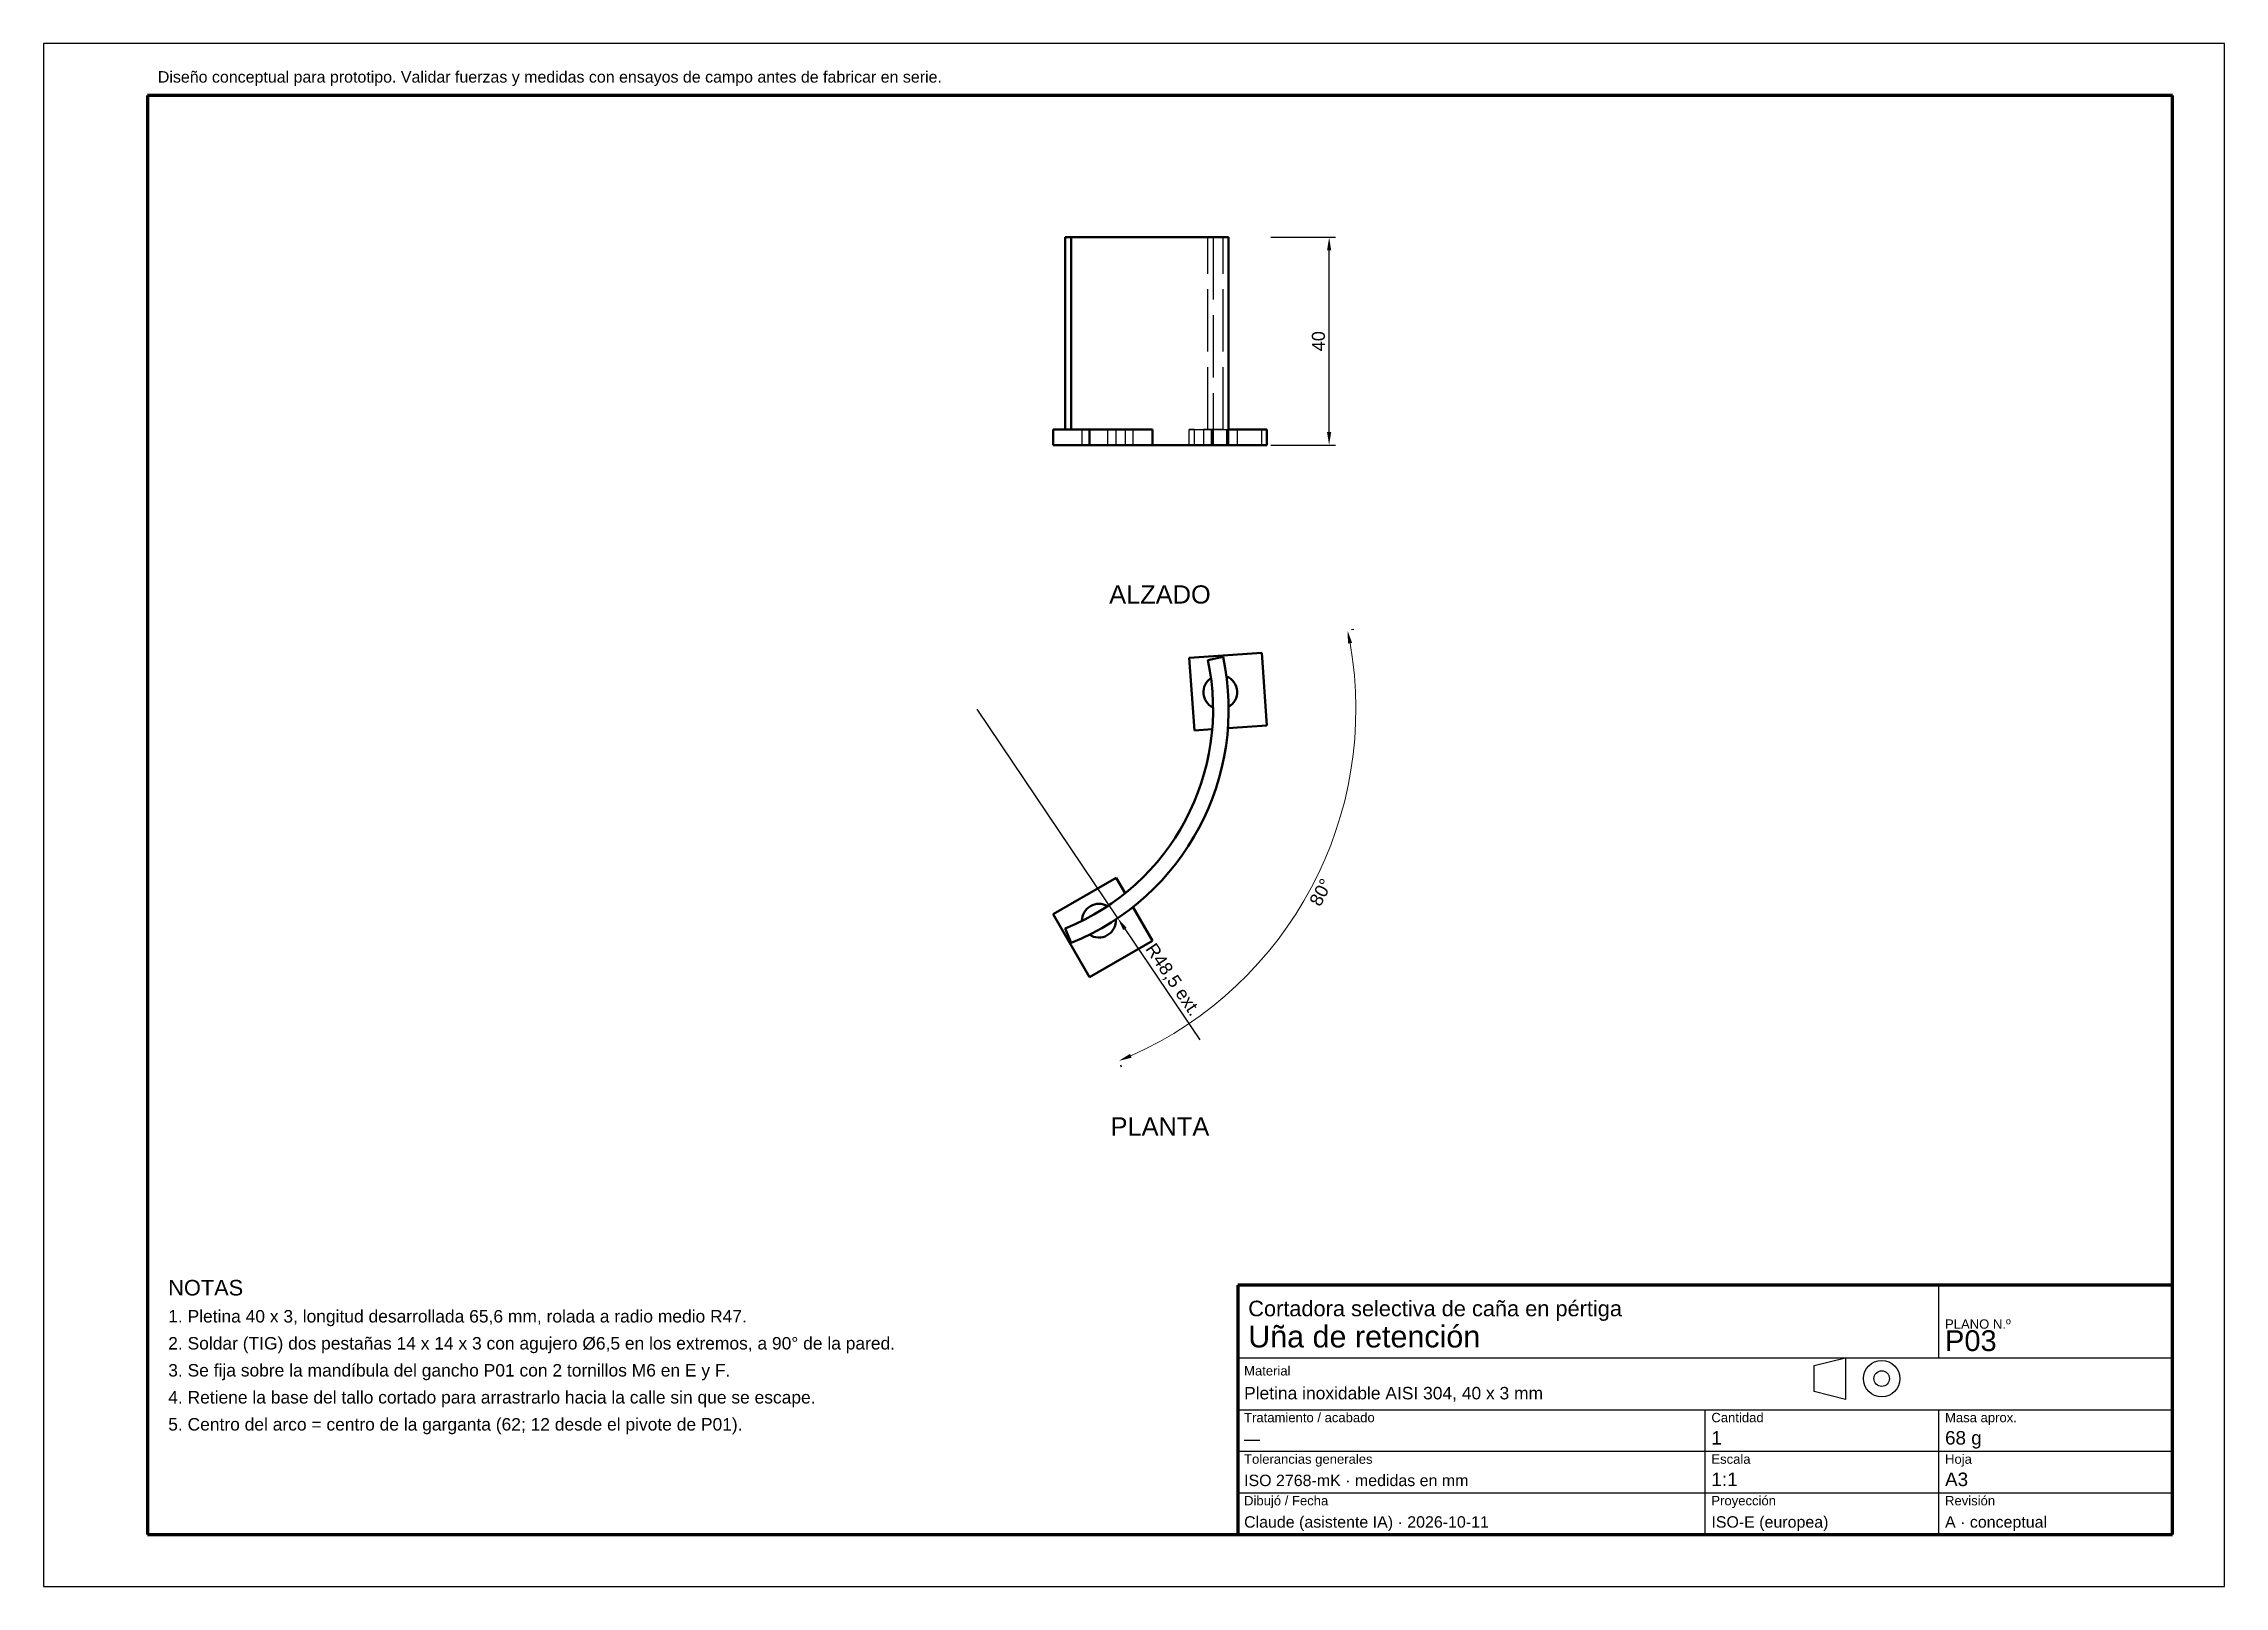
# Model space of a CAD drawing. Header units: millimetres. Extents: x 0 to 420, y 0 to 297.
import ezdxf
from ezdxf.enums import TextEntityAlignment as Align

# ---------------------------------------------------------------- set-up
doc = ezdxf.new("R2010")
doc.units = ezdxf.units.MM
doc.linetypes.add('ACAD_ISO02W100', pattern=[15, 12, -3])
for name, color, linetype, lineweight in [('COTAS', 4, 'Continuous', 18), ('MARCO', 7, 'Continuous', 70), ('OCULTAS', 8, 'ACAD_ISO02W100', 25), ('TEXTO', 7, 'Continuous', 25), ('VISIBLE', 7, 'Continuous', 50)]:
    doc.layers.add(name, color=color, linetype=linetype, lineweight=lineweight)
doc.styles.get("Standard").update_dxf_attribs({"font": 'arial.ttf'})
doc.dimstyles.new('ISO25', dxfattribs={"dimtxt": 2.5, "dimasz": 2.5, "dimexe": 1.25, "dimexo": 0.8, "dimgap": 0.8, "dimtad": 1, "dimdec": 1, "dimtxsty": 'Standard', "dimcen": 2.5, "dimclrd": 4, "dimclre": 4, "dimclrt": 7, "dimazin": 3, "dimtfac": 1, "dimtmove": 0, "dimatfit": 3})

# ---------------------------------------------------------------- blocks, each defined once
blk = doc.blocks.new('_CLOSEDFILLED')
at = {"color": 0, "linetype": 'BYBLOCK'}
blk.add_solid([(-1, 0.16), (0, 0), (-1, -0.16)], dxfattribs=at)
blk = doc.blocks.new('*D3')
at = {"color": 4}
for p, q in [((251.92, 184.2), (252.36, 184.29)), ((207.38, 100.43), (207.54, 100.01))]:
    blk.add_line(p, q, dxfattribs=at)
at = {"layer": 'COTAS', "color": 4}
blk.add_arc((179.73, 168.85), 73, -66.0378, 10.0378, dxfattribs=at)
at = {"layer": 'Defpoints'}
for p in [(251.13, 184.03), (179.73, 168.85), (244.18, 134.58), (207.08, 101.17)]:
    blk.add_point(p, dxfattribs=at)
at = {"layer": 'COTAS', "color": 4, "xscale": 2.5, "yscale": 2.5}
for p, rotation in [((251.13, 184.03), 101.01890788504997), ((207.08, 101.17), 202.98109211495003)]:
    blk.add_blockref('_CLOSEDFILLED', p, dxfattribs=dict(at, rotation=rotation))
at = {"layer": 'COTAS', "color": 7, "insert": (245.99, 133.62), "char_height": 2.5, "attachment_point": 5, "rotation": 62}
blk.add_mtext('80°', dxfattribs=at)

msp = doc.modelspace()

# ---------------------------------------------------------------- linework, layer by layer
at = {"layer": 'MARCO'}
for p, q in [((410, 287), (20, 287)), ((20, 287), (20, 10)), ((410, 10), (410, 287)), ((410, 58), (230, 58)), ((230, 58), (230, 10)), ((410, 10), (410, 58)), ((20, 10), (410, 10)), ((230, 10), (410, 10))]:
    msp.add_line(p, q, dxfattribs=at)
at = {"layer": 'OCULTAS'}
for p, q in [((224.24, 222.71), (224.24, 259.71)), ((227.17, 259.71), (224.24, 259.71)), ((225.23, 259.71), (225.23, 222.71)), ((227.17, 222.71), (227.17, 259.71)), ((194.42, 222.71), (206.54, 222.71)), ((196.77, 222.71), (197.9, 222.71)), ((199.98, 222.71), (199.98, 219.71)), ((199.98, 222.71), (199.98, 219.71)), ((201.4, 222.71), (201.4, 219.71)), ((204.89, 222.71), (204.89, 219.71)), ((206.47, 222.71), (206.47, 219.71)), ((206.48, 222.71), (206.48, 219.71)), ((206.54, 222.71), (208.27, 222.71)), ((206.54, 219.71), (206.54, 222.71)), ((208.27, 222.71), (208.27, 219.71)), ((209.79, 222.71), (213.54, 222.71)), ((209.79, 222.71), (209.79, 219.71)), ((221.62, 222.71), (220.64, 222.71)), ((220.64, 222.71), (234.61, 222.71)), ((220.64, 219.71), (220.64, 222.71)), ((221.62, 222.71), (225.07, 222.71)), ((221.62, 219.71), (221.62, 222.71)), ((223.37, 222.71), (223.37, 219.71)), ((227.17, 222.71), (224.24, 222.71)), ((224.83, 222.71), (224.83, 219.71)), ((225.07, 222.71), (225.07, 219.71)), ((225.23, 222.71), (225.23, 219.71)), ((227.82, 222.71), (227.82, 219.71)), ((228.23, 222.71), (228.23, 219.71)), ((229.87, 222.71), (229.87, 219.71)), ((235.58, 222.71), (234.61, 222.71)), ((234.61, 219.71), (234.61, 222.71)), ((194.42, 219.71), (206.54, 219.71)), ((206.54, 219.71), (208.27, 219.71)), ((209.79, 219.71), (213.54, 219.71)), ((220.64, 219.71), (234.61, 219.71)), ((221.62, 219.71), (220.64, 219.71)), ((221.62, 219.71), (225.07, 219.71)), ((235.58, 219.71), (234.61, 219.71)), ((220.64, 178.73), (234.61, 179.71)), ((221.62, 164.77), (220.64, 178.73)), ((227.17, 178.94), (224.24, 178.31)), ((235.58, 165.74), (234.61, 179.71)), ((221.62, 164.77), (225.07, 165.01)), ((228.09, 165.22), (235.58, 165.74)), ((194.42, 129.41), (206.54, 136.41)), ((206.54, 136.41), (208.27, 133.42)), ((209.79, 130.79), (213.54, 124.29)), ((194.42, 129.41), (201.42, 117.29)), ((196.77, 126.67), (197.9, 123.89)), ((201.42, 117.29), (213.54, 124.29))]:
    msp.add_line(p, q, dxfattribs=at)
for centre, radius, start, end in [((179.73, 168.85), 45.5, -352.4272, -348), ((179.73, 168.85), 48.5, -352.5395, -348), ((226.62, 172.13), 3.25, 123.2583, 244.7417), ((179.73, 168.85), 45.5, 0.4272, 7.5728), ((226.62, 172.13), 3.25, -60.2574, 68.2574), ((179.73, 168.85), 48.5, 0.5395, 7.4605), ((179.73, 168.85), 45.5, -364.8499, -359.5728), ((179.73, 168.85), 48.5, -364.2985, -359.4605), ((179.73, 168.85), 45.5, 308.8499, 355.1501), ((179.73, 168.85), 48.5, 308.2985, 355.7015), ((203.23, 128.15), 3.25, 59.2583, 180.7417), ((179.73, 168.85), 45.5, 296.4272, 303.5728), ((179.73, 168.85), 45.5, -56.4272, -51.1501), ((179.73, 168.85), 48.5, -56.5395, -51.7015), ((179.73, 168.85), 45.5, -68, -63.5728), ((203.23, 128.15), 3.25, -124.2574, 4.2574), ((179.73, 168.85), 48.5, 296.5395, 303.4605), ((179.73, 168.85), 48.5, -68, -63.4605)]:
    msp.add_arc(centre, radius, start, end, dxfattribs=at)
for points, degree in [([(196.77, 259.71), (200.28, 259.71), (203.65, 259.71), (206.84, 259.71), (209.84, 259.71), (212.62, 259.71), (215.16, 259.71), (217.45, 259.71), (219.47, 259.71), (221.2, 259.71), (222.64, 259.71), (223.77, 259.71), (224.58, 259.71), (225.07, 259.71), (225.23, 259.71)], 1), ([(225.23, 259.71), (225.22, 259.71), (225.21, 259.71), (225.18, 259.71), (225.15, 259.71), (225.1, 259.71), (225.05, 259.71), (224.98, 259.71), (224.9, 259.71), (224.82, 259.71), (224.72, 259.71), (224.61, 259.71), (224.5, 259.71), (224.37, 259.71), (224.24, 259.71)], 1), ([(228.23, 259.71), (228.22, 259.71), (228.21, 259.71), (228.18, 259.71), (228.14, 259.71), (228.09, 259.71), (228.03, 259.71), (227.96, 259.71), (227.88, 259.71), (227.79, 259.71), (227.69, 259.71), (227.57, 259.71), (227.45, 259.71), (227.32, 259.71), (227.17, 259.71)], 1), ([(199.98, 222.71), (198.4, 222.71), (196.77, 222.71)], 2), ([(201.4, 222.71), (199.68, 222.71), (197.9, 222.71)], 2), ([(199.98, 222.71), (199.98, 222.71)], 1), ([(201.4, 222.71), (201.84, 222.71), (202.31, 222.71), (202.8, 222.71), (203.3, 222.71), (203.8, 222.71), (204.29, 222.71), (204.75, 222.71), (205.17, 222.71), (205.55, 222.71), (205.88, 222.71), (206.13, 222.71), (206.32, 222.71), (206.44, 222.71), (206.48, 222.71)], 1), ([(208.27, 222.71), (206.64, 222.71), (204.89, 222.71)], 2), ([(209.79, 222.71), (208.18, 222.71), (206.47, 222.71)], 2), ([(206.48, 222.71), (206.48, 222.71), (206.47, 222.71)], 2), ([(224.83, 222.71), (224.65, 222.71), (224.47, 222.71), (224.3, 222.71), (224.14, 222.71), (224, 222.71), (223.87, 222.71), (223.76, 222.71), (223.65, 222.71), (223.57, 222.71), (223.49, 222.71), (223.44, 222.71), (223.4, 222.71), (223.37, 222.71), (223.37, 222.71)], 1), ([(223.37, 222.71), (223.38, 222.71), (223.41, 222.71), (223.46, 222.71), (223.53, 222.71), (223.63, 222.71), (223.74, 222.71), (223.87, 222.71), (224.02, 222.71), (224.19, 222.71), (224.37, 222.71), (224.56, 222.71), (224.77, 222.71), (225, 222.71), (225.23, 222.71)], 1), ([(224.24, 222.71), (224.6, 222.71), (224.83, 222.71)], 2), ([(225.23, 222.71), (225.23, 222.71), (225.07, 222.71)], 2), ([(225.23, 222.71), (225.23, 222.71)], 1), ([(227.17, 222.71), (227.57, 222.71), (227.82, 222.71)], 2), ([(227.82, 222.71), (228.07, 222.71), (228.31, 222.71), (228.54, 222.71), (228.76, 222.71), (228.96, 222.71), (229.14, 222.71), (229.31, 222.71), (229.45, 222.71), (229.58, 222.71), (229.68, 222.71), (229.76, 222.71), (229.82, 222.71), (229.85, 222.71), (229.87, 222.71)], 1), ([(228.23, 222.71), (228.23, 222.71), (228.09, 222.71)], 2), ([(229.87, 222.71), (229.86, 222.71), (229.83, 222.71), (229.78, 222.71), (229.72, 222.71), (229.64, 222.71), (229.54, 222.71), (229.43, 222.71), (229.3, 222.71), (229.15, 222.71), (228.99, 222.71), (228.82, 222.71), (228.63, 222.71), (228.43, 222.71), (228.23, 222.71)], 1), ([(228.23, 222.71), (228.23, 222.71)], 1), ([(199.98, 219.71), (199.98, 219.71)], 1), ([(199.98, 219.71), (202.52, 219.71), (204.89, 219.71)], 2), ([(201.4, 219.71), (204.02, 219.71), (206.47, 219.71)], 2), ([(206.48, 219.71), (206.48, 219.71), (206.47, 219.71)], 2), ([(208.27, 219.71), (210.27, 219.71), (212.16, 219.71), (213.95, 219.71), (215.62, 219.71), (217.18, 219.71), (218.6, 219.71), (219.9, 219.71), (221.07, 219.71), (222.1, 219.71), (222.98, 219.71), (223.73, 219.71), (224.32, 219.71), (224.77, 219.71), (225.07, 219.71)], 1), ([(209.79, 219.71), (211.75, 219.71), (213.54, 219.71)], 2), ([(224.83, 219.71), (224.65, 219.71), (224.47, 219.71), (224.3, 219.71), (224.14, 219.71), (224, 219.71), (223.87, 219.71), (223.76, 219.71), (223.65, 219.71), (223.57, 219.71), (223.49, 219.71), (223.44, 219.71), (223.4, 219.71), (223.37, 219.71), (223.37, 219.71)], 1), ([(223.37, 219.71), (223.38, 219.71), (223.41, 219.71), (223.46, 219.71), (223.53, 219.71), (223.63, 219.71), (223.74, 219.71), (223.87, 219.71), (224.02, 219.71), (224.19, 219.71), (224.37, 219.71), (224.56, 219.71), (224.77, 219.71), (225, 219.71), (225.23, 219.71)], 1), ([(225.23, 219.71), (225.21, 219.71), (224.83, 219.71)], 2), ([(229.87, 219.71), (229.85, 219.71), (229.82, 219.71), (229.76, 219.71), (229.68, 219.71), (229.58, 219.71), (229.45, 219.71), (229.31, 219.71), (229.14, 219.71), (228.96, 219.71), (228.76, 219.71), (228.54, 219.71), (228.31, 219.71), (228.07, 219.71), (227.82, 219.71)], 1), ([(228.23, 219.71), (228.2, 219.71), (227.82, 219.71)], 2), ([(228.23, 219.71), (228.43, 219.71), (228.63, 219.71), (228.82, 219.71), (228.99, 219.71), (229.15, 219.71), (229.3, 219.71), (229.43, 219.71), (229.54, 219.71), (229.64, 219.71), (229.72, 219.71), (229.78, 219.71), (229.83, 219.71), (229.86, 219.71), (229.87, 219.71)], 1)]:
    msp.add_open_spline(points, degree=degree, dxfattribs=at)
for points, degree, knots in [([(204.89, 222.71), (204.67, 222.71), (204.45, 222.71), (204.22, 222.71), (203.99, 222.71), (203.75, 222.71), (203.51, 222.71), (203.02, 222.71), (202.53, 222.71), (202.3, 222.71), (202.06, 222.71), (201.84, 222.71), (201.62, 222.71), (201.42, 222.71), (201.22, 222.71), (201.04, 222.71), (200.86, 222.71), (200.7, 222.71), (200.55, 222.71), (200.43, 222.71), (200.31, 222.71), (200.22, 222.71), (200.13, 222.71), (200.07, 222.71), (200.02, 222.71), (200, 222.71), (199.98, 222.71)], 2, [0, 0, 0, 0.071429, 0.071429, 0.142857, 0.142857, 0.214286, 0.214286, 0.357143, 0.357143, 0.428571, 0.428571, 0.5, 0.5, 0.571429, 0.571429, 0.642857, 0.642857, 0.714286, 0.714286, 0.785714, 0.785714, 0.857143, 0.857143, 0.928571, 0.928571, 1, 1, 1]), ([(204.89, 219.71), (204.67, 219.71), (204.45, 219.71), (204.22, 219.71), (203.99, 219.71), (203.75, 219.71), (203.51, 219.71), (203.02, 219.71), (202.53, 219.71), (202.3, 219.71), (202.06, 219.71), (201.84, 219.71), (201.62, 219.71), (201.42, 219.71), (201.22, 219.71), (201.04, 219.71), (200.86, 219.71), (200.7, 219.71), (200.55, 219.71), (200.43, 219.71), (200.31, 219.71), (200.22, 219.71), (200.13, 219.71), (200.07, 219.71), (200.02, 219.71), (200, 219.71), (199.98, 219.71)], 2, [0, 0, 0, 0.071429, 0.071429, 0.142857, 0.142857, 0.214286, 0.214286, 0.357143, 0.357143, 0.428571, 0.428571, 0.5, 0.5, 0.571429, 0.571429, 0.642857, 0.642857, 0.714286, 0.714286, 0.785714, 0.785714, 0.857143, 0.857143, 0.928571, 0.928571, 1, 1, 1]), ([(201.4, 219.71), (201.84, 219.71), (202.31, 219.71), (202.8, 219.71), (203.8, 219.71), (204.29, 219.71), (204.75, 219.71), (205.17, 219.71), (205.55, 219.71), (205.88, 219.71), (206.13, 219.71), (206.32, 219.71), (206.44, 219.71), (206.48, 219.71)], 1, [0, 0, 0.154907, 0.309814, 0.464722, 0.774536, 0.929443, 1.08435, 1.239258, 1.394165, 1.549072, 1.703979, 1.858886, 2.013794, 2.168701, 2.168701])]:
    msp.add_open_spline(points, degree=degree, knots=knots, dxfattribs=at)
at = {"layer": 'TEXTO'}
for p, q in [((420, 297), (0, 297)), ((0, 297), (0, 0)), ((420, 0), (420, 297)), ((365, 44), (365, 58)), ((230, 44), (410, 44)), ((341, 42.5), (347, 44)), ((341, 37.5), (341, 42.5)), ((347, 44), (347, 36)), ((230, 34), (410, 34)), ((320, 10), (320, 34)), ((347, 36), (341, 37.5)), ((365, 10), (365, 34)), ((230, 26), (410, 26)), ((230, 18), (410, 18)), ((0, 0), (420, 0))]:
    msp.add_line(p, q, dxfattribs=at)
for radius in [3.5, 1.5]:
    msp.add_circle((354, 40), radius, dxfattribs=at)
at = {"layer": 'VISIBLE'}
for p, q in [((196.77, 259.71), (197.9, 259.71)), ((196.77, 222.71), (196.77, 259.71)), ((197.9, 222.71), (197.9, 259.71)), ((228.23, 259.71), (228.23, 222.71)), ((194.42, 222.71), (201.42, 222.71)), ((194.42, 219.71), (194.42, 222.71)), ((201.42, 222.71), (213.54, 222.71)), ((201.42, 219.71), (201.42, 222.71)), ((213.54, 219.71), (213.54, 222.71)), ((228.09, 222.71), (235.58, 222.71)), ((228.09, 222.71), (228.09, 219.71)), ((235.58, 219.71), (235.58, 222.71)), ((194.42, 219.71), (201.42, 219.71)), ((201.42, 219.71), (213.54, 219.71)), ((228.09, 219.71), (235.58, 219.71)), ((220.64, 178.73), (234.61, 179.71)), ((221.62, 164.77), (220.64, 178.73)), ((227.17, 178.94), (224.24, 178.31)), ((235.58, 165.74), (234.61, 179.71)), ((221.62, 164.77), (225.07, 165.01)), ((228.09, 165.22), (235.58, 165.74)), ((194.42, 129.41), (206.54, 136.41)), ((206.54, 136.41), (208.27, 133.42)), ((209.79, 130.79), (213.54, 124.29)), ((194.42, 129.41), (201.42, 117.29)), ((196.77, 126.67), (197.9, 123.89)), ((201.42, 117.29), (213.54, 124.29))]:
    msp.add_line(p, q, dxfattribs=at)
for centre, radius, start, end in [((179.73, 168.85), 45.5, 292, 372), ((179.73, 168.85), 48.5, 292, 372), ((226.62, 172.13), 3.25, 123.2583, 244.7417), ((226.62, 172.13), 3.25, -60.2574, 68.2574), ((203.23, 128.15), 3.25, 59.2583, 180.7417), ((203.23, 128.15), 3.25, -124.2574, 4.2574)]:
    msp.add_arc(centre, radius, start, end, dxfattribs=at)
for points in [[(197.9, 259.71), (201.64, 259.71), (205.23, 259.71), (208.63, 259.71), (211.82, 259.71), (214.79, 259.71), (217.5, 259.71), (219.94, 259.71), (222.09, 259.71), (223.94, 259.71), (225.47, 259.71), (226.67, 259.71), (227.53, 259.71), (228.06, 259.71), (228.23, 259.71)], [(213.54, 219.71), (215.29, 219.71), (216.95, 219.71), (218.51, 219.71), (219.96, 219.71), (221.31, 219.71), (222.55, 219.71), (223.67, 219.71), (224.67, 219.71), (225.55, 219.71), (226.31, 219.71), (226.95, 219.71), (227.46, 219.71), (227.84, 219.71), (228.09, 219.71)]]:
    msp.add_open_spline(points, degree=1, dxfattribs=at)

# ---------------------------------------------------------------- texts
at = {"layer": 'TEXTO'}
for s, height, p in [('Diseño conceptual para prototipo. Validar fuerzas y medidas con ensayos de campo antes de fabricar en serie.', 2.2, (22, 289.5)), ('NOTAS', 3, (24, 56)), ('Cortadora selectiva de caña en pértiga', 3, (232, 52)), ('1. Pletina 40 x 3, longitud desarrollada 65,6 mm, rolada a radio medio R47.', 2.4, (24, 50.8)), ('Uña de retención', 4.2, (232, 46)), ('PLANO N.º', 1.8, (366.2, 49.6)), ('2. Soldar (TIG) dos pestañas 14 x 14 x 3 con agujero Ø6,5 en los extremos, a 90° de la pared.', 2.4, (24, 45.6)), ('P03', 4, (366.2, 45.3)), ('3. Se fija sobre la mandíbula del gancho P01 con 2 tornillos M6 en E y F.', 2.4, (24, 40.4)), ('Material', 1.8, (231.2, 40.6)), ('Pletina inoxidable AISI 304, 40 x 3 mm', 2.4, (231.2, 36)), ('4. Retiene la base del tallo cortado para arrastrarlo hacia la calle sin que se escape.', 2.4, (24, 35.2)), ('5. Centro del arco = centro de la garganta (62; 12 desde el pivote de P01).', 2.4, (24, 30)), ('Tratamiento / acabado', 1.8, (231.2, 31.6)), ('Cantidad', 1.8, (321.2, 31.6)), ('1', 2.6, (321.2, 27.3)), ('68 g', 2.6, (366.2, 27.3)), ('Masa aprox.', 1.8, (366.2, 31.6)), ('—', 2.2, (231.2, 27.3)), ('Tolerancias generales', 1.8, (231.2, 23.6)), ('Escala', 1.8, (321.2, 23.6)), ('Hoja', 1.8, (366.2, 23.6)), ('ISO 2768-mK · medidas en mm', 2.2, (231.2, 19.3)), ('1:1', 2.6, (321.2, 19.3)), ('A3', 2.6, (366.2, 19.3)), ('Dibujó / Fecha', 1.8, (231.2, 15.6)), ('Proyección', 1.8, (321.2, 15.6)), ('Revisión', 1.8, (366.2, 15.6)), ('Claude (asistente IA) · 2026-10-11', 2.2, (231.2, 11.3)), ('ISO-E (europea)', 2.2, (321.2, 11.3)), ('A · conceptual', 2.2, (366.2, 11.3))]:
    msp.add_text(s, height=height, dxfattribs=at).set_placement(p)
for s, p in [('ALZADO', (215, 192.71)), ('PLANTA', (215, 90.29))]:
    msp.add_text(s, height=3.5, dxfattribs=at).set_placement(p, align=Align.TOP_CENTER)

# ---------------------------------------------------------------- dimensions: what is measured, and where the dimension line sits
at = {"layer": 'COTAS'}
msp.add_linear_dim(base=(247.58, 219.71), p1=(235.58, 219.71), p2=(235.58, 259.71), angle=90, dimstyle='ISO25', dxfattribs=at).render()
dim = msp.add_angular_dim_3p(base=(244.18, 134.58), center=(179.73, 168.85), p1=(207.08, 101.17), p2=(251.13, 184.03), dimstyle='ISO25', dxfattribs=at)
dim.commit()
dim.dimension.update_dxf_attribs({"geometry": '*D3', "text_midpoint": (245.99, 133.62)})
msp.add_radius_dim(center=(179.73, 168.85), mpoint=(206.85, 128.65), text='R48,5 ext.', dimstyle='ISO25', dxfattribs=at).render()

doc.saveas('drawing.dxf')
